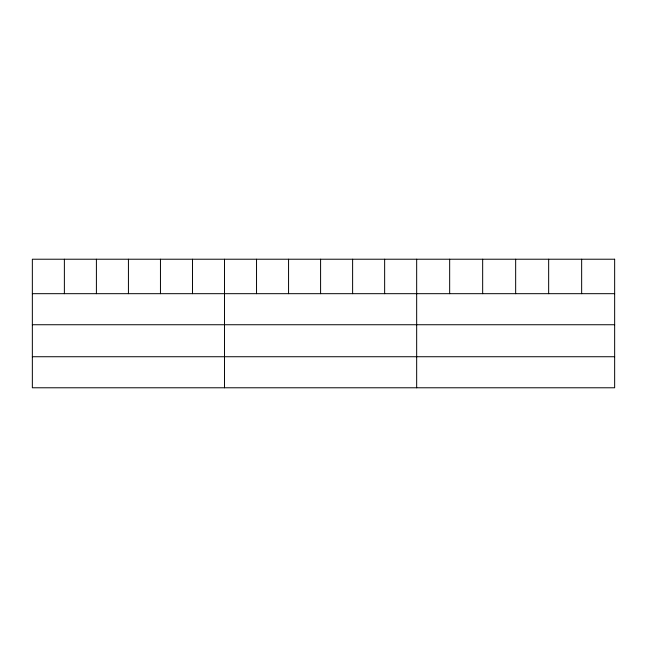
<?xml version="1.0" encoding="UTF-8"?>
<svg xmlns="http://www.w3.org/2000/svg" width="647" height="647" viewBox="0 0 647 647"><rect width="100%" height="100%" fill="white"/><g stroke="black" fill="none" stroke-linecap="round" stroke-linejoin="round"><path stroke-width="0.97" d="M32.35 293.681L614.65 293.681M32.35 324.737L614.65 324.737M32.35 356.732L614.65 356.732M581.653 259.221L581.653 293.681M548.656 259.221L548.656 293.681M515.659 259.221L515.659 293.681M482.662 259.221L482.662 293.681M449.665 259.221L449.665 293.681M416.668 259.221L416.668 387.779M384.642 259.221L384.642 293.681M352.615 259.221L352.615 293.681M320.588 259.221L320.588 293.681M288.562 259.221L288.562 293.681M256.535 259.221L256.535 293.681M224.509 259.221L224.509 387.779M192.482 259.221L192.482 293.681M160.456 259.221L160.456 293.681M128.429 259.221L128.429 293.681M96.403 259.221L96.403 293.681M64.376 259.221L64.376 293.681M614.65 259.221L32.35 259.221L32.35 387.779L614.65 387.779L614.65 259.221"/></g></svg>
